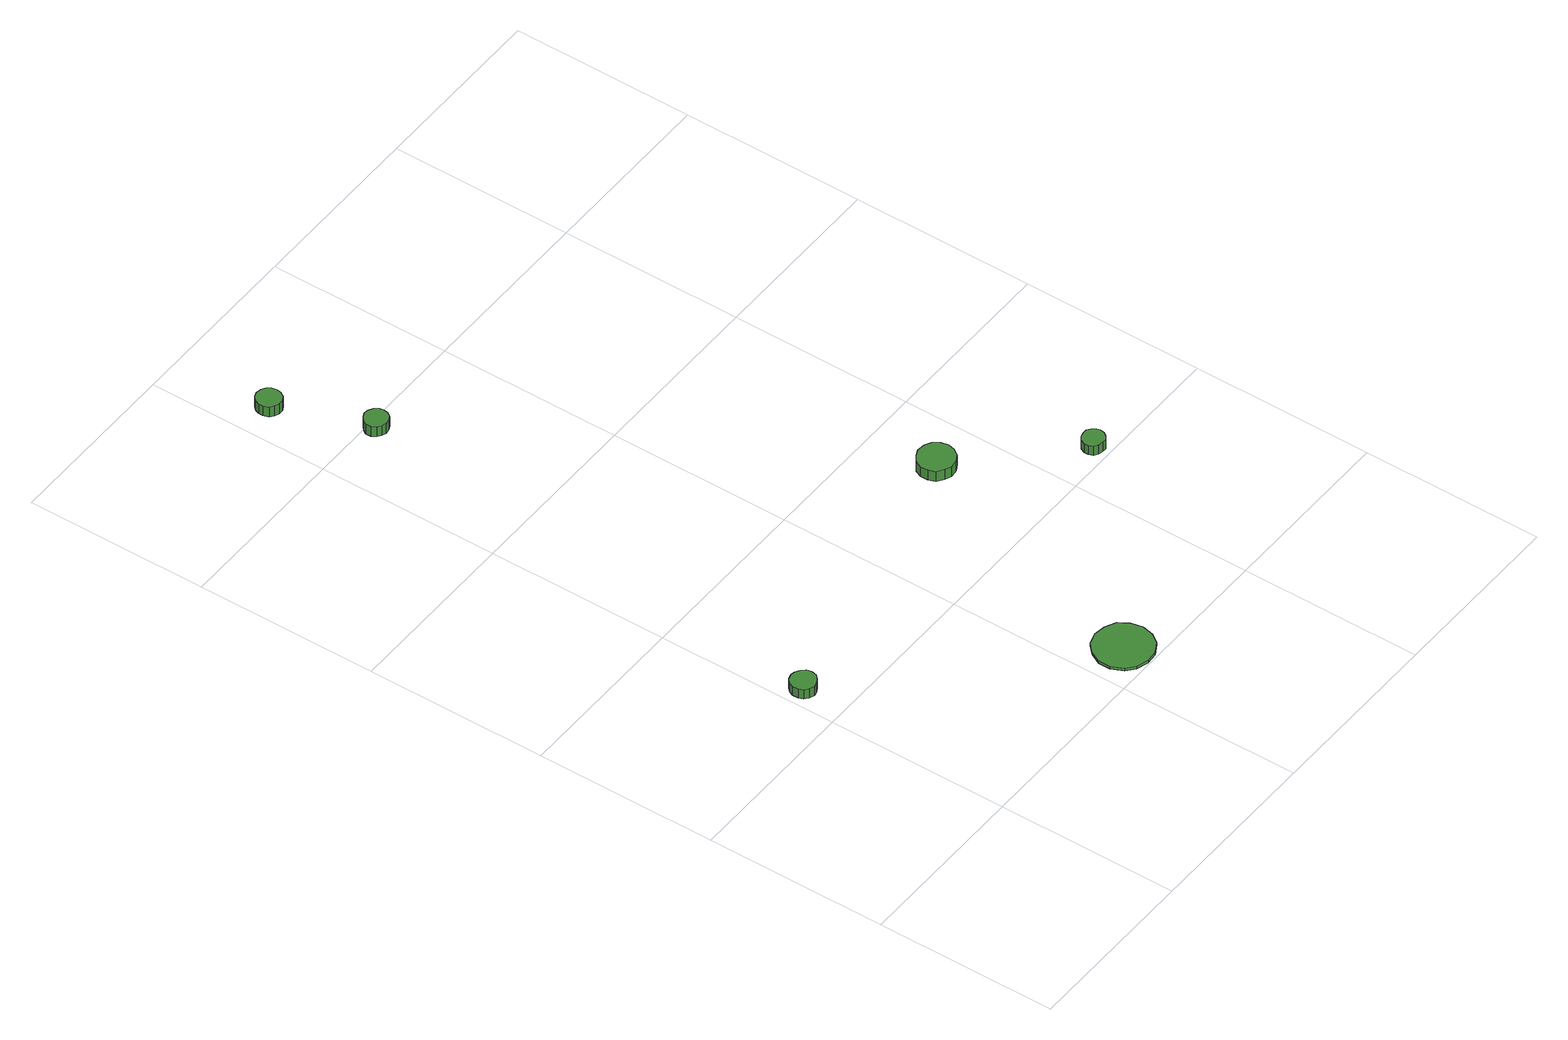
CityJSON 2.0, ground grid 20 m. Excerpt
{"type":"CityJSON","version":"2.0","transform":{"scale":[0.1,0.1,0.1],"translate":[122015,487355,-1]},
"CityObjects":{
"tree1":{"type":"SolitaryVegetationObject","attributes":{"function":"something"},"geometry":[{"type":"MultiSurface","lod":"1","boundaries":[[[0,1,2,3,4,5,6,7,8,9,10,11,12,13,14]],[[15,16,17,18,19,20,21,22,23,24,25,26,27,28,29]],[[0,29,28,1]],[[1,28,27,2]],[[2,27,26,3]],[[3,26,25,4]],[[4,25,24,5]],[[5,24,23,6]],[[6,23,22,7]],[[7,22,21,8]],[[8,21,20,9]],[[9,20,19,10]],[[10,19,18,11]],[[11,18,17,12]],[[12,17,16,13]],[[13,16,15,14]],[[14,15,29,0]]]}]},
"tree2":{"type":"SolitaryVegetationObject","attributes":{"function":"something"},"geometry":[{"type":"MultiSurface","lod":"1","boundaries":[[[30,31,32,33,34,35,36,37,38,39,40,41,42,43,44]],[[45,46,47,48,49,50,51,52,53,54,55,56,57,58,59]],[[30,59,58,31]],[[31,58,57,32]],[[32,57,56,33]],[[33,56,55,34]],[[34,55,54,35]],[[35,54,53,36]],[[36,53,52,37]],[[37,52,51,38]],[[38,51,50,39]],[[39,50,49,40]],[[40,49,48,41]],[[41,48,47,42]],[[42,47,46,43]],[[43,46,45,44]],[[44,45,59,30]]]}]},
"tree3":{"type":"SolitaryVegetationObject","attributes":{"function":"something"},"geometry":[{"type":"MultiSurface","lod":"1","boundaries":[[[60,61,62,63,64,65,66,67,68,69,70,71,72,73,74]],[[75,76,77,78,79,80,81,82,83,84,85,86,87,88,89]],[[60,89,88,61]],[[61,88,87,62]],[[62,87,86,63]],[[63,86,85,64]],[[64,85,84,65]],[[65,84,83,66]],[[66,83,82,67]],[[67,82,81,68]],[[68,81,80,69]],[[69,80,79,70]],[[70,79,78,71]],[[71,78,77,72]],[[72,77,76,73]],[[73,76,75,74]],[[74,75,89,60]]]}]},
"tree4":{"type":"SolitaryVegetationObject","attributes":{"function":"something"},"geometry":[{"type":"MultiSurface","lod":"1","boundaries":[[[90,91,92,93,94,95,96,97,98,99,100,101,102,103,104]],[[105,106,107,108,109,110,111,112,113,114,115,116,117,118,119]],[[90,119,118,91]],[[91,118,117,92]],[[92,117,116,93]],[[93,116,115,94]],[[94,115,114,95]],[[95,114,113,96]],[[96,113,112,97]],[[97,112,111,98]],[[98,111,110,99]],[[99,110,109,100]],[[100,109,108,101]],[[101,108,107,102]],[[102,107,106,103]],[[103,106,105,104]],[[104,105,119,90]]]}]},
"tree5":{"type":"SolitaryVegetationObject","attributes":{"function":"something"},"geometry":[{"type":"MultiSurface","lod":"1","boundaries":[[[120,121,122,123,124,125,126,127,128,129,130,131,132,133,134]],[[135,136,137,138,139,140,141,142,143,144,145,146,147,148,149]],[[120,149,148,121]],[[121,148,147,122]],[[122,147,146,123]],[[123,146,145,124]],[[124,145,144,125]],[[125,144,143,126]],[[126,143,142,127]],[[127,142,141,128]],[[128,141,140,129]],[[129,140,139,130]],[[130,139,138,131]],[[131,138,137,132]],[[132,137,136,133]],[[133,136,135,134]],[[134,135,149,120]]]}]},
"tree6":{"type":"SolitaryVegetationObject","attributes":{"function":"something"},"geometry":[{"type":"MultiSurface","lod":"1","boundaries":[[[150,151,152,153,154,155,156,157,158,159,160,161,162,163,164]],[[165,166,167,168,169,170,171,172,173,174,175,176,177,178,179]],[[150,179,178,151]],[[151,178,177,152]],[[152,177,176,153]],[[153,176,175,154]],[[154,175,174,155]],[[155,174,173,156]],[[156,173,172,157]],[[157,172,171,158]],[[158,171,170,159]],[[159,170,169,160]],[[160,169,168,161]],[[161,168,167,162]],[[162,167,166,163]],[[163,166,165,164]],[[164,165,179,150]]]}]}
},
"vertices":[
[28,244,30],[27,250,30],[23,254,30],[18,257,30],[13,258,30],[7,256,30],[3,252,30],[1,247,30],[1,241,30],[3,236,30],[7,232,30],[13,230,30],[18,231,30],[23,234,30],[27,238,30],[27,238,18],[23,234,18],[18,231,18],[13,230,18],[7,232,18],[3,236,18],[1,241,18],[1,247,18],[3,252,18],[7,256,18],[13,258,18],[18,257,18],[23,254,18],[27,250,18],[28,244,18],
[278,33,12],[275,46,12],[268,57,12],[256,63,12],[243,65,12],[230,61,12],[221,52,12],[215,40,12],[215,27,12],[221,14,12],[230,6,12],[243,2,12],[256,3,12],[268,10,12],[275,20,12],[275,20,9],[268,10,9],[256,3,9],[243,2,9],[230,6,9],[221,14,9],[215,27,9],[215,40,9],[221,52,9],[230,61,9],[243,65,9],[256,63,9],[268,57,9],[275,46,9],[278,33,9],
[52,891,23],[51,897,23],[48,901,23],[43,904,23],[37,905,23],[32,903,23],[28,899,23],[26,894,23],[26,889,23],[28,883,23],[32,880,23],[37,878,23],[43,878,23],[48,881,23],[51,886,23],[51,886,10],[48,881,10],[43,878,10],[37,878,10],[32,880,10],[28,883,10],[26,889,10],[26,894,10],[28,899,10],[32,903,10],[37,905,10],[43,904,10],[48,901,10],[51,897,10],[52,891,10],
[88,791,24],[87,796,24],[84,800,24],[79,803,24],[74,804,24],[69,802,24],[65,798,24],[62,794,24],[62,788,24],[65,783,24],[69,780,24],[74,778,24],[79,779,24],[84,781,24],[87,786,24],[87,786,11],[84,781,11],[79,779,11],[74,778,11],[69,780,11],[65,783,11],[62,788,11],[62,794,11],[65,798,11],[69,802,11],[74,804,11],[79,803,11],[84,800,11],[87,796,11],[88,791,11],
[362,322,26],[360,330,26],[355,337,26],[348,341,26],[339,342,26],[332,339,26],[325,334,26],[322,326,26],[322,318,26],[325,310,26],[332,305,26],[339,302,26],[348,303,26],[355,307,26],[360,314,26],[360,314,13],[355,307,13],[348,303,13],[339,302,13],[332,305,13],[325,310,13],[322,318,13],[322,326,13],[325,334,13],[332,339,13],[339,342,13],[348,341,13],[355,337,13],[360,330,13],[362,322,13],
[465,217,24],[464,221,24],[461,225,24],[457,228,24],[452,228,24],[447,227,24],[443,224,24],[441,219,24],[441,214,24],[443,209,24],[447,206,24],[452,205,24],[457,205,24],[461,208,24],[464,212,24],[464,212,12],[461,208,12],[457,205,12],[452,205,12],[447,206,12],[443,209,12],[441,214,12],[441,219,12],[443,224,12],[447,227,12],[452,228,12],[457,228,12],[461,225,12],[464,221,12],[465,217,12]
]}
